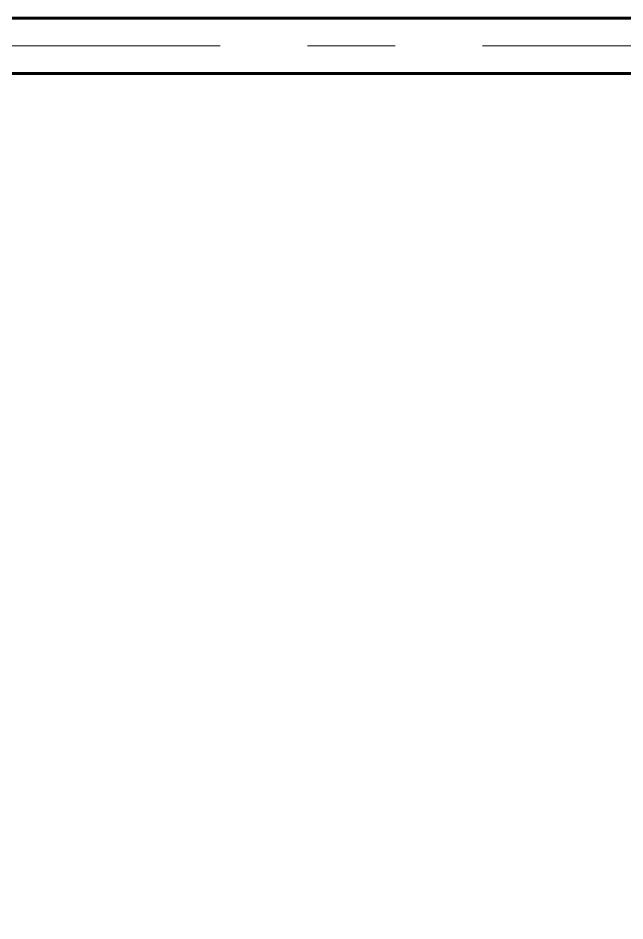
# Model space of a CAD drawing. Header units: millimetres. Extents: x 0 to 1680, y 0 to 594.
# Drawn here: x 121.27 to 131.68, y 490.21 to 505.69 of the extents above; entities that cross this region are included whole.
import ezdxf

# ---------------------------------------------------------------- set-up
doc = ezdxf.new("R2010")
doc.units = ezdxf.units.MM
doc.linetypes.add('K5LT_AXLED', pattern=[19.5, 15, -1.5, 1.5, -1.5])
doc.linetypes.add('K5LT_BASIC', pattern=[0])
doc.layers.add('Системный слой', color=7, linetype='Continuous')

msp = doc.modelspace()

# ---------------------------------------------------------------- linework, layer by layer
at = {"layer": 'Системный слой', "color": 5, "linetype": 'K5LT_BASIC', "lineweight": 60, "true_color": 0x0000ff}
for p, q in [((116.02751, 505.68703), (159.84574, 505.68703)), ((159.84574, 504.73453), (116.02751, 504.73453))]:
    msp.add_line(p, q, dxfattribs=at)
at = {"layer": 'Системный слой', "color": 30, "linetype": 'K5LT_AXLED', "lineweight": 18, "true_color": 0xff8000}
msp.add_line((51.2364, 505.21078), (174.95197, 505.21078), dxfattribs=at)

doc.saveas('drawing.dxf')
